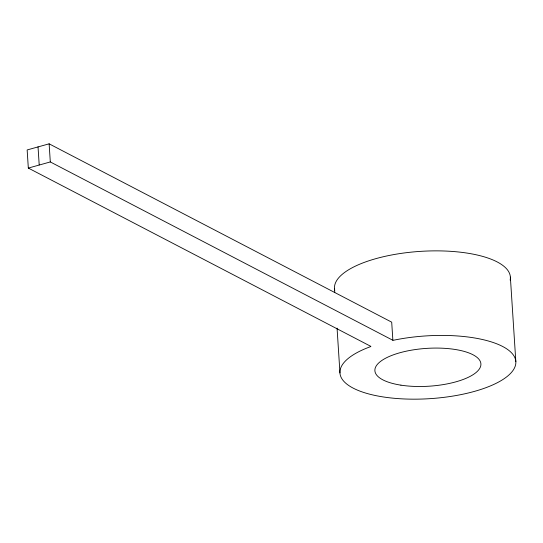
<?xml version="1.0" encoding="UTF-8"?>
<svg xmlns="http://www.w3.org/2000/svg" width="543" height="543" viewBox="0 0 543 543"><rect width="100%" height="100%" fill="white"/><g stroke="black" fill="none" stroke-linecap="round" stroke-linejoin="round"><path stroke-width="0.81" d="M392.874 340.278L391.7 322.162L49.128 143.827L27.15 149.949L28.324 168.072L370.896 346.4L370.394 346.705A88.122 31.433 -3.7 0 0 390.471 397.904A88.122 31.433 -3.7 0 0 515.836 362.982A88.122 31.433 -3.7 0 0 393.777 340.189L392.874 340.278L50.302 161.943L28.324 168.072M510.366 277.113L515.836 361.658M334.488 288.374L334.76 292.602M337.06 328.115L339.959 372.926M49.128 143.827L50.302 161.943M38.03 146.834L39.205 164.95M334.78 290.335A88.122 31.433 -3.7 0 1 421.931 251.28A88.122 31.433 -3.7 0 1 510.155 280.086M400.924 385.157A53.119 18.951 -3.7 0 0 480.915 364.496A53.119 18.951 -3.7 0 0 401.847 352.224A53.119 18.951 -3.7 0 0 400.924 385.157"/></g></svg>
